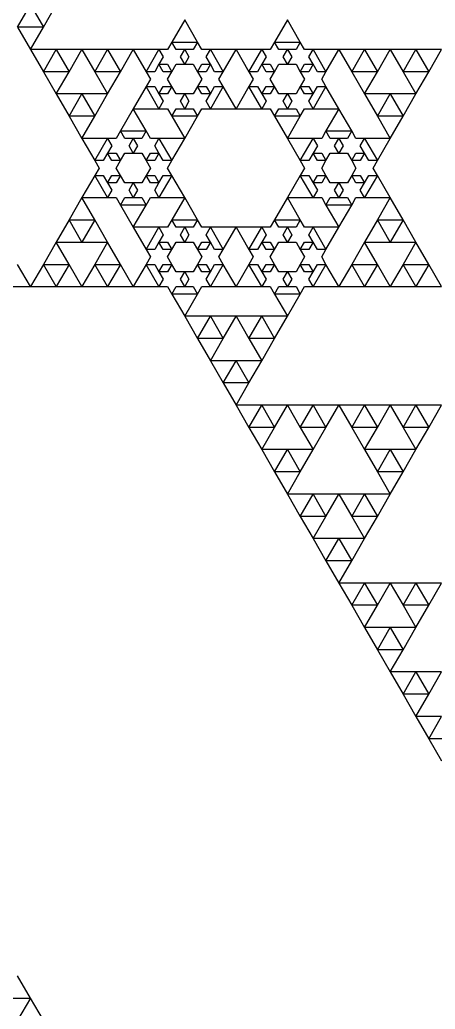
# Model space of a CAD drawing. Header units: metres. Extents: x -50 to 50, y -58 to 58.
# Drawn here: x -31.41 to -25.1, y -18.21 to -3.16 of the extents above; entities that cross this region are included whole.
import ezdxf

# ---------------------------------------------------------------- set-up
doc = ezdxf.new("R2010")
doc.units = ezdxf.units.M

msp = doc.modelspace()

# ---------------------------------------------------------------- linework, layer by layer
for p, q in [((-31.4453, -3.27013), (-31.25, -2.93184)), ((-31.25, -2.93184), (-31.0547, -3.27013)), ((-31.0547, -3.27013), (-30.8594, -2.93184)), ((-28.9062, -3.15739), (-29.1016, -3.49568)), ((-28.7109, -3.49568), (-28.9062, -3.15739)), ((-27.3438, -3.15739), (-27.5391, -3.49568)), ((-27.1484, -3.49568), (-27.3438, -3.15739)), ((-31.0547, -3.27013), (-31.4453, -3.27013)), ((-31.4453, -3.27013), (-31.25, -3.60841)), ((-31.25, -3.60841), (-31.0547, -3.27013)), ((-30.8594, -3.60843), (-31.25, -3.60843)), ((-31.25, -3.60843), (-31.0547, -3.94672)), ((-31.0547, -3.94672), (-30.8594, -3.60843)), ((-30.4688, -3.60843), (-30.8594, -3.60843)), ((-30.8594, -3.60843), (-30.6641, -3.94672)), ((-30.6641, -3.94672), (-30.4688, -3.60843)), ((-30.0781, -3.60843), (-30.4688, -3.60843)), ((-30.4688, -3.60843), (-30.2734, -3.94672)), ((-30.2734, -3.94672), (-30.0781, -3.60843)), ((-29.6875, -3.60843), (-30.0781, -3.60843)), ((-30.0781, -3.60843), (-29.8828, -3.94672)), ((-29.8828, -3.94672), (-29.6875, -3.60843)), ((-29.2969, -3.60843), (-29.6875, -3.60843)), ((-29.6875, -3.60843), (-29.4922, -3.94672)), ((-29.4922, -3.94672), (-29.2969, -3.60843)), ((-29.1667, -3.60843), (-29.2969, -3.60843)), ((-29.2969, -3.60843), (-29.2318, -3.72119)), ((-29.1016, -3.49568), (-29.1667, -3.60843)), ((-29.1016, -3.49568), (-28.7109, -3.49568)), ((-29.0365, -3.60843), (-29.1016, -3.49568)), ((-28.9062, -3.60843), (-29.0365, -3.60843)), ((-28.9714, -3.72119), (-28.9062, -3.60843)), ((-28.776, -3.60843), (-28.9062, -3.60843)), ((-28.9062, -3.60843), (-28.8411, -3.72119)), ((-28.7109, -3.49568), (-28.776, -3.60843)), ((-28.6458, -3.60843), (-28.7109, -3.49568)), ((-28.5156, -3.60843), (-28.6458, -3.60843)), ((-28.5807, -3.72119), (-28.5156, -3.60843)), ((-28.125, -3.60843), (-28.5156, -3.60843)), ((-28.5156, -3.60843), (-28.3203, -3.94672)), ((-28.3203, -3.94672), (-28.125, -3.60843)), ((-27.7344, -3.60843), (-28.125, -3.60843)), ((-28.125, -3.60843), (-27.9297, -3.94672)), ((-27.9297, -3.94672), (-27.7344, -3.60843)), ((-27.6042, -3.60843), (-27.7344, -3.60843)), ((-27.7344, -3.60843), (-27.6693, -3.72119)), ((-27.5391, -3.49568), (-27.6042, -3.60843)), ((-27.5391, -3.49568), (-27.1484, -3.49568)), ((-27.474, -3.60843), (-27.5391, -3.49568)), ((-27.3438, -3.60843), (-27.474, -3.60843)), ((-27.4089, -3.72119), (-27.3438, -3.60843)), ((-27.2135, -3.60843), (-27.3438, -3.60843)), ((-27.3438, -3.60843), (-27.2786, -3.72119)), ((-27.1484, -3.49568), (-27.2135, -3.60843)), ((-27.0833, -3.60843), (-27.1484, -3.49568)), ((-26.9531, -3.60843), (-27.0833, -3.60843)), ((-27.0182, -3.72119), (-26.9531, -3.60843)), ((-26.5625, -3.60843), (-26.9531, -3.60843)), ((-26.9531, -3.60843), (-26.7578, -3.94672)), ((-26.7578, -3.94672), (-26.5625, -3.60843)), ((-26.1719, -3.60843), (-26.5625, -3.60843)), ((-26.5625, -3.60843), (-26.3672, -3.94672)), ((-26.3672, -3.94672), (-26.1719, -3.60843)), ((-25.7812, -3.60843), (-26.1719, -3.60843)), ((-26.1719, -3.60843), (-25.9766, -3.94672)), ((-25.9766, -3.94672), (-25.7812, -3.60843)), ((-25.3906, -3.60843), (-25.7812, -3.60843)), ((-25.7812, -3.60843), (-25.5859, -3.94672)), ((-25.5859, -3.94672), (-25.3906, -3.60843)), ((-25, -3.60843), (-25.3906, -3.60843)), ((-25.3906, -3.60843), (-25.1953, -3.94672)), ((-25.1953, -3.94672), (-25, -3.60843)), ((-29.2318, -3.72119), (-29.2969, -3.83397)), ((-28.9062, -3.83397), (-28.9714, -3.72119)), ((-28.8411, -3.72119), (-28.9062, -3.83397)), ((-28.5156, -3.83397), (-28.5807, -3.72119)), ((-27.6693, -3.72119), (-27.7344, -3.83397)), ((-27.3438, -3.83397), (-27.4089, -3.72119)), ((-27.2786, -3.72119), (-27.3438, -3.83397)), ((-26.9531, -3.83397), (-27.0182, -3.72119)), ((-29.2969, -3.83397), (-29.362, -3.94672)), ((-29.2969, -3.83397), (-29.1667, -3.83397)), ((-29.2318, -3.94672), (-29.2969, -3.83397)), ((-29.1667, -3.83397), (-29.1016, -3.94672)), ((-29.1016, -3.94672), (-29.0365, -3.83397)), ((-29.0365, -3.83397), (-28.9062, -3.83397)), ((-28.9062, -3.83397), (-28.776, -3.83397)), ((-28.776, -3.83397), (-28.7109, -3.94672)), ((-28.7109, -3.94672), (-28.6458, -3.83397)), ((-28.6458, -3.83397), (-28.5156, -3.83397)), ((-28.5156, -3.83397), (-28.5807, -3.94672)), ((-28.4505, -3.94672), (-28.5156, -3.83397)), ((-27.7344, -3.83397), (-27.7995, -3.94672)), ((-27.7344, -3.83397), (-27.6042, -3.83397)), ((-27.6693, -3.94672), (-27.7344, -3.83397)), ((-27.6042, -3.83397), (-27.5391, -3.94672)), ((-27.5391, -3.94672), (-27.474, -3.83397)), ((-27.474, -3.83397), (-27.3438, -3.83397)), ((-27.3438, -3.83397), (-27.2135, -3.83397)), ((-27.2135, -3.83397), (-27.1484, -3.94672)), ((-27.1484, -3.94672), (-27.0833, -3.83397)), ((-27.0833, -3.83397), (-26.9531, -3.83397)), ((-26.9531, -3.83397), (-27.0182, -3.94672)), ((-26.888, -3.94672), (-26.9531, -3.83397)), ((-30.6641, -3.94672), (-31.0547, -3.94672)), ((-31.0547, -3.94672), (-30.8594, -4.285)), ((-30.8594, -4.285), (-30.6641, -3.94672)), ((-29.8828, -3.94672), (-30.2734, -3.94672)), ((-30.2734, -3.94672), (-30.0781, -4.285)), ((-30.0781, -4.285), (-29.8828, -3.94672)), ((-29.362, -3.94672), (-29.4922, -3.94672)), ((-29.4922, -3.94672), (-29.4271, -4.05948)), ((-29.4271, -4.05948), (-29.4922, -4.17226)), ((-29.1016, -3.94672), (-29.2318, -3.94672)), ((-29.1667, -4.05948), (-29.1016, -3.94672)), ((-29.1016, -4.17226), (-29.1667, -4.05948)), ((-28.5807, -3.94672), (-28.7109, -3.94672)), ((-28.7109, -3.94672), (-28.6458, -4.05948)), ((-28.6458, -4.05948), (-28.7109, -4.17226)), ((-28.3203, -3.94672), (-28.4505, -3.94672)), ((-28.3854, -4.05948), (-28.3203, -3.94672)), ((-28.3203, -4.17226), (-28.3854, -4.05948)), ((-27.7995, -3.94672), (-27.9297, -3.94672)), ((-27.9297, -3.94672), (-27.8646, -4.05948)), ((-27.8646, -4.05948), (-27.9297, -4.17226)), ((-27.5391, -3.94672), (-27.6693, -3.94672)), ((-27.6042, -4.05948), (-27.5391, -3.94672)), ((-27.5391, -4.17226), (-27.6042, -4.05948)), ((-27.0182, -3.94672), (-27.1484, -3.94672)), ((-27.1484, -3.94672), (-27.0833, -4.05948)), ((-27.0833, -4.05948), (-27.1484, -4.17226)), ((-26.7578, -3.94672), (-26.888, -3.94672)), ((-26.8229, -4.05948), (-26.7578, -3.94672)), ((-26.7578, -4.17226), (-26.8229, -4.05948)), ((-25.9766, -3.94672), (-26.3672, -3.94672)), ((-26.3672, -3.94672), (-26.1719, -4.285)), ((-26.1719, -4.285), (-25.9766, -3.94672)), ((-25.1953, -3.94672), (-25.5859, -3.94672)), ((-25.5859, -3.94672), (-25.3906, -4.285)), ((-25.3906, -4.285), (-25.1953, -3.94672)), ((-29.4922, -4.17226), (-29.6875, -4.51054)), ((-29.4922, -4.17226), (-29.362, -4.17226)), ((-29.2969, -4.51054), (-29.4922, -4.17226)), ((-29.362, -4.17226), (-29.2969, -4.285)), ((-29.2969, -4.285), (-29.2318, -4.17226)), ((-29.2318, -4.17226), (-29.1016, -4.17226)), ((-29.1016, -4.17226), (-29.1667, -4.285)), ((-29.0365, -4.285), (-29.1016, -4.17226)), ((-28.7109, -4.17226), (-28.776, -4.285)), ((-28.7109, -4.17226), (-28.5807, -4.17226)), ((-28.6458, -4.285), (-28.7109, -4.17226)), ((-28.5807, -4.17226), (-28.5156, -4.285)), ((-28.5156, -4.285), (-28.4505, -4.17226)), ((-28.3203, -4.17226), (-28.5156, -4.51054)), ((-28.4505, -4.17226), (-28.3203, -4.17226)), ((-28.125, -4.51054), (-28.3203, -4.17226)), ((-27.9297, -4.17226), (-28.125, -4.51054)), ((-27.9297, -4.17226), (-27.7995, -4.17226)), ((-27.7344, -4.51054), (-27.9297, -4.17226)), ((-27.7995, -4.17226), (-27.7344, -4.285)), ((-27.7344, -4.285), (-27.6693, -4.17226)), ((-27.6693, -4.17226), (-27.5391, -4.17226)), ((-27.5391, -4.17226), (-27.6042, -4.285)), ((-27.474, -4.285), (-27.5391, -4.17226)), ((-27.1484, -4.17226), (-27.2135, -4.285)), ((-27.1484, -4.17226), (-27.0182, -4.17226)), ((-27.0833, -4.285), (-27.1484, -4.17226)), ((-27.0182, -4.17226), (-26.9531, -4.285)), ((-26.9531, -4.285), (-26.888, -4.17226)), ((-26.7578, -4.17226), (-26.9531, -4.51054)), ((-26.888, -4.17226), (-26.7578, -4.17226)), ((-26.5625, -4.51054), (-26.7578, -4.17226)), ((-30.4688, -4.285), (-30.8594, -4.285)), ((-30.8594, -4.285), (-30.6641, -4.62329)), ((-30.6641, -4.62329), (-30.4688, -4.285)), ((-30.0781, -4.285), (-30.4688, -4.285)), ((-30.4688, -4.285), (-30.2734, -4.62329)), ((-30.2734, -4.62329), (-30.0781, -4.285)), ((-29.1667, -4.285), (-29.2969, -4.285)), ((-29.2969, -4.285), (-29.2318, -4.39777)), ((-28.9062, -4.285), (-29.0365, -4.285)), ((-28.9714, -4.39777), (-28.9062, -4.285)), ((-28.776, -4.285), (-28.9062, -4.285)), ((-28.9062, -4.285), (-28.8411, -4.39777)), ((-28.5156, -4.285), (-28.6458, -4.285)), ((-28.5807, -4.39777), (-28.5156, -4.285)), ((-27.6042, -4.285), (-27.7344, -4.285)), ((-27.7344, -4.285), (-27.6693, -4.39777)), ((-27.3438, -4.285), (-27.474, -4.285)), ((-27.4089, -4.39777), (-27.3438, -4.285)), ((-27.2135, -4.285), (-27.3438, -4.285)), ((-27.3438, -4.285), (-27.2786, -4.39777)), ((-26.9531, -4.285), (-27.0833, -4.285)), ((-27.0182, -4.39777), (-26.9531, -4.285)), ((-25.7812, -4.285), (-26.1719, -4.285)), ((-26.1719, -4.285), (-25.9766, -4.62329)), ((-25.9766, -4.62329), (-25.7812, -4.285)), ((-25.3906, -4.285), (-25.7812, -4.285)), ((-25.7812, -4.285), (-25.5859, -4.62329)), ((-25.5859, -4.62329), (-25.3906, -4.285)), ((-29.6875, -4.51056), (-29.8828, -4.84885)), ((-29.6875, -4.51054), (-29.2969, -4.51054)), ((-29.4922, -4.84885), (-29.6875, -4.51056)), ((-29.2318, -4.39777), (-29.2969, -4.51054)), ((-29.2969, -4.51054), (-29.1667, -4.51054)), ((-29.1667, -4.51054), (-29.1016, -4.62329)), ((-29.1016, -4.62329), (-29.0365, -4.51054)), ((-29.0365, -4.51054), (-28.9062, -4.51054)), ((-28.9062, -4.51054), (-28.9714, -4.39777)), ((-28.8411, -4.39777), (-28.9062, -4.51054)), ((-28.9062, -4.51054), (-28.776, -4.51054)), ((-28.776, -4.51054), (-28.7109, -4.62329)), ((-28.7109, -4.62329), (-28.6458, -4.51054)), ((-28.6458, -4.51054), (-28.5156, -4.51054)), ((-28.5156, -4.51054), (-28.5807, -4.39777)), ((-28.5156, -4.51054), (-28.125, -4.51054)), ((-28.125, -4.51054), (-27.7344, -4.51054)), ((-27.6693, -4.39777), (-27.7344, -4.51054)), ((-27.7344, -4.51054), (-27.6042, -4.51054)), ((-27.6042, -4.51054), (-27.5391, -4.62329)), ((-27.5391, -4.62329), (-27.474, -4.51054)), ((-27.474, -4.51054), (-27.3438, -4.51054)), ((-27.3438, -4.51054), (-27.4089, -4.39777)), ((-27.2786, -4.39777), (-27.3438, -4.51054)), ((-27.3438, -4.51054), (-27.2135, -4.51054)), ((-27.2135, -4.51054), (-27.1484, -4.62329)), ((-27.1484, -4.62329), (-27.0833, -4.51054)), ((-27.0833, -4.51054), (-26.9531, -4.51054)), ((-26.9531, -4.51054), (-27.0182, -4.39777)), ((-26.9531, -4.51054), (-26.5625, -4.51054)), ((-26.5625, -4.51056), (-26.7578, -4.84885)), ((-26.3672, -4.84885), (-26.5625, -4.51056)), ((-30.2734, -4.62329), (-30.6641, -4.62329)), ((-30.6641, -4.62329), (-30.4688, -4.96158)), ((-30.4688, -4.96158), (-30.2734, -4.62329)), ((-28.7109, -4.62329), (-29.1016, -4.62329)), ((-29.1016, -4.62329), (-28.9062, -4.96158)), ((-28.9062, -4.96158), (-28.7109, -4.62329)), ((-27.1484, -4.62329), (-27.5391, -4.62329)), ((-27.5391, -4.62329), (-27.3438, -4.96158)), ((-27.3438, -4.96158), (-27.1484, -4.62329)), ((-25.5859, -4.62329), (-25.9766, -4.62329)), ((-25.9766, -4.62329), (-25.7812, -4.96158)), ((-25.7812, -4.96158), (-25.5859, -4.62329)), ((-30.0781, -4.96159), (-30.4688, -4.96159)), ((-30.4688, -4.96159), (-30.2734, -5.29988)), ((-30.2734, -5.29988), (-30.0781, -4.96159)), ((-29.9479, -4.96159), (-30.0781, -4.96159)), ((-30.0781, -4.96159), (-30.013, -5.07436)), ((-29.8828, -4.84885), (-29.9479, -4.96159)), ((-29.8828, -4.84885), (-29.4922, -4.84885)), ((-29.8177, -4.96159), (-29.8828, -4.84885)), ((-29.6875, -4.96159), (-29.8177, -4.96159)), ((-29.7526, -5.07436), (-29.6875, -4.96159)), ((-29.5573, -4.96159), (-29.6875, -4.96159)), ((-29.6875, -4.96159), (-29.6224, -5.07436)), ((-29.4922, -4.84885), (-29.5573, -4.96159)), ((-29.4271, -4.96159), (-29.4922, -4.84885)), ((-29.2969, -4.96159), (-29.4271, -4.96159)), ((-29.362, -5.07436), (-29.2969, -4.96159)), ((-28.9062, -4.96159), (-29.2969, -4.96159)), ((-29.2969, -4.96159), (-29.1016, -5.29988)), ((-29.1016, -5.29988), (-28.9062, -4.96159)), ((-26.9531, -4.96159), (-27.3438, -4.96159)), ((-27.3438, -4.96159), (-27.1484, -5.29988)), ((-27.1484, -5.29988), (-26.9531, -4.96159)), ((-26.8229, -4.96159), (-26.9531, -4.96159)), ((-26.9531, -4.96159), (-26.888, -5.07437)), ((-26.7578, -4.84885), (-26.8229, -4.96159)), ((-26.7578, -4.84885), (-26.3672, -4.84885)), ((-26.6927, -4.96159), (-26.7578, -4.84885)), ((-26.5625, -4.96159), (-26.6927, -4.96159)), ((-26.6276, -5.07437), (-26.5625, -4.96159)), ((-26.4323, -4.96159), (-26.5625, -4.96159)), ((-26.5625, -4.96159), (-26.4974, -5.07437)), ((-26.3672, -4.84885), (-26.4323, -4.96159)), ((-26.3021, -4.96159), (-26.3672, -4.84885)), ((-26.1719, -4.96159), (-26.3021, -4.96159)), ((-26.237, -5.07437), (-26.1719, -4.96159)), ((-25.7812, -4.96159), (-26.1719, -4.96159)), ((-26.1719, -4.96159), (-25.9766, -5.29988)), ((-25.9766, -5.29988), (-25.7812, -4.96159)), ((-30.013, -5.07436), (-30.0781, -5.18713)), ((-29.6875, -5.18713), (-29.7526, -5.07436)), ((-29.6224, -5.07436), (-29.6875, -5.18713)), ((-29.2969, -5.18713), (-29.362, -5.07436)), ((-26.888, -5.07437), (-26.9531, -5.18713)), ((-26.5625, -5.18713), (-26.6276, -5.07437)), ((-26.4974, -5.07437), (-26.5625, -5.18713)), ((-26.1719, -5.18713), (-26.237, -5.07437)), ((-30.0781, -5.18713), (-30.1432, -5.29988)), ((-30.0781, -5.18713), (-29.9479, -5.18713)), ((-30.013, -5.29988), (-30.0781, -5.18713)), ((-29.9479, -5.18713), (-29.8828, -5.29988)), ((-29.8828, -5.29988), (-29.8177, -5.18713)), ((-29.8177, -5.18713), (-29.6875, -5.18713)), ((-29.6875, -5.18713), (-29.5573, -5.18713)), ((-29.5573, -5.18713), (-29.4922, -5.29988)), ((-29.4922, -5.29988), (-29.4271, -5.18713)), ((-29.4271, -5.18713), (-29.2969, -5.18713)), ((-29.2969, -5.18713), (-29.362, -5.29988)), ((-29.2318, -5.29988), (-29.2969, -5.18713)), ((-26.9531, -5.18713), (-27.0182, -5.29988)), ((-26.9531, -5.18713), (-26.8229, -5.18713)), ((-26.888, -5.29988), (-26.9531, -5.18713)), ((-26.8229, -5.18713), (-26.7578, -5.29988)), ((-26.7578, -5.29988), (-26.6927, -5.18713)), ((-26.6927, -5.18713), (-26.5625, -5.18713)), ((-26.5625, -5.18713), (-26.4323, -5.18713)), ((-26.4323, -5.18713), (-26.3672, -5.29988)), ((-26.3672, -5.29988), (-26.3021, -5.18713)), ((-26.3021, -5.18713), (-26.1719, -5.18713)), ((-26.1719, -5.18713), (-26.237, -5.29988)), ((-26.1068, -5.29988), (-26.1719, -5.18713)), ((-30.1432, -5.29988), (-30.2734, -5.29988)), ((-30.2734, -5.29988), (-30.2083, -5.41264)), ((-30.2083, -5.41264), (-30.2734, -5.52542)), ((-29.8828, -5.29988), (-30.013, -5.29988)), ((-29.9479, -5.41264), (-29.8828, -5.29988)), ((-29.8828, -5.52542), (-29.9479, -5.41264)), ((-29.362, -5.29988), (-29.4922, -5.29988)), ((-29.4922, -5.29988), (-29.4271, -5.41264)), ((-29.4271, -5.41264), (-29.4922, -5.52542)), ((-29.1016, -5.29988), (-29.2318, -5.29988)), ((-29.1667, -5.41264), (-29.1016, -5.29988)), ((-29.1016, -5.52542), (-29.1667, -5.41264)), ((-27.0182, -5.29988), (-27.1484, -5.29988)), ((-27.1484, -5.29988), (-27.0833, -5.41266)), ((-27.0833, -5.41266), (-27.1484, -5.52542)), ((-26.7578, -5.29988), (-26.888, -5.29988)), ((-26.8229, -5.41266), (-26.7578, -5.29988)), ((-26.7578, -5.52542), (-26.8229, -5.41266)), ((-26.237, -5.29988), (-26.3672, -5.29988)), ((-26.3672, -5.29988), (-26.3021, -5.41266)), ((-26.3021, -5.41266), (-26.3672, -5.52542)), ((-25.9766, -5.29988), (-26.1068, -5.29988)), ((-26.0417, -5.41266), (-25.9766, -5.29988)), ((-25.9766, -5.52542), (-26.0417, -5.41266)), ((-30.2734, -5.52542), (-30.4688, -5.86371)), ((-30.2734, -5.52542), (-30.1432, -5.52542)), ((-30.0781, -5.86371), (-30.2734, -5.52542)), ((-30.1432, -5.52542), (-30.0781, -5.63817)), ((-30.0781, -5.63817), (-30.013, -5.52542)), ((-30.013, -5.52542), (-29.8828, -5.52542)), ((-29.8828, -5.52542), (-29.9479, -5.63817)), ((-29.8177, -5.63817), (-29.8828, -5.52542)), ((-29.4922, -5.52542), (-29.5573, -5.63817)), ((-29.4922, -5.52542), (-29.362, -5.52542)), ((-29.4271, -5.63817), (-29.4922, -5.52542)), ((-29.362, -5.52542), (-29.2969, -5.63817)), ((-29.2969, -5.63817), (-29.2318, -5.52542)), ((-29.1016, -5.52542), (-29.2969, -5.86371)), ((-29.2318, -5.52542), (-29.1016, -5.52542)), ((-28.9062, -5.86371), (-29.1016, -5.52542)), ((-27.1484, -5.52542), (-27.3438, -5.86371)), ((-27.1484, -5.52542), (-27.0182, -5.52542)), ((-26.9531, -5.86371), (-27.1484, -5.52542)), ((-27.0182, -5.52542), (-26.9531, -5.63817)), ((-26.9531, -5.63817), (-26.888, -5.52542)), ((-26.888, -5.52542), (-26.7578, -5.52542)), ((-26.7578, -5.52542), (-26.8229, -5.63817)), ((-26.6927, -5.63817), (-26.7578, -5.52542)), ((-26.3672, -5.52542), (-26.4323, -5.63817)), ((-26.3672, -5.52542), (-26.237, -5.52542)), ((-26.3021, -5.63817), (-26.3672, -5.52542)), ((-26.237, -5.52542), (-26.1719, -5.63817)), ((-26.1719, -5.63817), (-26.1068, -5.52542)), ((-25.9766, -5.52542), (-26.1719, -5.86371)), ((-26.1068, -5.52542), (-25.9766, -5.52542)), ((-25.7812, -5.86371), (-25.9766, -5.52542)), ((-29.9479, -5.63817), (-30.0781, -5.63817)), ((-30.0781, -5.63817), (-30.013, -5.75093)), ((-29.6875, -5.63817), (-29.8177, -5.63817)), ((-29.7526, -5.75093), (-29.6875, -5.63817)), ((-29.5573, -5.63817), (-29.6875, -5.63817)), ((-29.6875, -5.63817), (-29.6224, -5.75093)), ((-29.2969, -5.63817), (-29.4271, -5.63817)), ((-29.362, -5.75093), (-29.2969, -5.63817)), ((-26.8229, -5.63817), (-26.9531, -5.63817)), ((-26.9531, -5.63817), (-26.888, -5.75095)), ((-26.5625, -5.63817), (-26.6927, -5.63817)), ((-26.6276, -5.75095), (-26.5625, -5.63817)), ((-26.4323, -5.63817), (-26.5625, -5.63817)), ((-26.5625, -5.63817), (-26.4974, -5.75095)), ((-26.1719, -5.63817), (-26.3021, -5.63817)), ((-26.237, -5.75095), (-26.1719, -5.63817)), ((-30.4688, -5.86372), (-30.6641, -6.20201)), ((-30.4688, -5.86371), (-30.0781, -5.86371)), ((-30.2734, -6.20201), (-30.4688, -5.86372)), ((-30.013, -5.75093), (-30.0781, -5.86371)), ((-30.0781, -5.86371), (-29.9479, -5.86371)), ((-29.9479, -5.86371), (-29.8828, -5.97646)), ((-29.8828, -5.97646), (-29.8177, -5.86371)), ((-29.8177, -5.86371), (-29.6875, -5.86371)), ((-29.6875, -5.86371), (-29.7526, -5.75093)), ((-29.6224, -5.75093), (-29.6875, -5.86371)), ((-29.6875, -5.86371), (-29.5573, -5.86371)), ((-29.5573, -5.86371), (-29.4922, -5.97646)), ((-29.4922, -5.97646), (-29.4271, -5.86371)), ((-29.4271, -5.86371), (-29.2969, -5.86371)), ((-29.2969, -5.86371), (-29.362, -5.75093)), ((-29.2969, -5.86371), (-28.9062, -5.86371)), ((-28.9062, -5.86372), (-29.1016, -6.20201)), ((-28.7109, -6.20201), (-28.9062, -5.86372)), ((-27.3438, -5.86372), (-27.5391, -6.20201)), ((-27.3438, -5.86371), (-26.9531, -5.86371)), ((-27.1484, -6.20201), (-27.3438, -5.86372)), ((-26.888, -5.75095), (-26.9531, -5.86371)), ((-26.9531, -5.86371), (-26.8229, -5.86371)), ((-26.8229, -5.86371), (-26.7578, -5.97646)), ((-26.7578, -5.97646), (-26.6927, -5.86371)), ((-26.6927, -5.86371), (-26.5625, -5.86371)), ((-26.5625, -5.86371), (-26.6276, -5.75095)), ((-26.4974, -5.75095), (-26.5625, -5.86371)), ((-26.5625, -5.86371), (-26.4323, -5.86371)), ((-26.4323, -5.86371), (-26.3672, -5.97646)), ((-26.3672, -5.97646), (-26.3021, -5.86371)), ((-26.3021, -5.86371), (-26.1719, -5.86371)), ((-26.1719, -5.86371), (-26.237, -5.75095)), ((-26.1719, -5.86371), (-25.7812, -5.86371)), ((-25.7812, -5.86372), (-25.9766, -6.20201)), ((-25.5859, -6.20201), (-25.7812, -5.86372)), ((-29.4922, -5.97646), (-29.8828, -5.97646)), ((-29.8828, -5.97646), (-29.6875, -6.31474)), ((-29.6875, -6.31474), (-29.4922, -5.97646)), ((-26.3672, -5.97646), (-26.7578, -5.97646)), ((-26.7578, -5.97646), (-26.5625, -6.31474)), ((-26.5625, -6.31474), (-26.3672, -5.97646)), ((-30.6641, -6.20201), (-30.8594, -6.5403)), ((-30.6641, -6.20201), (-30.2734, -6.20201)), ((-30.4688, -6.5403), (-30.6641, -6.20201)), ((-30.2734, -6.20201), (-30.4688, -6.5403)), ((-30.0781, -6.5403), (-30.2734, -6.20201)), ((-29.2969, -6.31476), (-29.6875, -6.31476)), ((-29.6875, -6.31476), (-29.4922, -6.65305)), ((-29.4922, -6.65305), (-29.2969, -6.31476)), ((-29.1667, -6.31476), (-29.2969, -6.31476)), ((-29.2969, -6.31476), (-29.2318, -6.42754)), ((-29.1016, -6.20201), (-29.1667, -6.31476)), ((-29.1016, -6.20201), (-28.7109, -6.20201)), ((-29.0365, -6.31476), (-29.1016, -6.20201)), ((-28.9062, -6.31476), (-29.0365, -6.31476)), ((-28.9714, -6.42754), (-28.9062, -6.31476)), ((-28.776, -6.31476), (-28.9062, -6.31476)), ((-28.9062, -6.31476), (-28.8411, -6.42754)), ((-28.7109, -6.20201), (-28.776, -6.31476)), ((-28.6458, -6.31476), (-28.7109, -6.20201)), ((-28.5156, -6.31476), (-28.6458, -6.31476)), ((-28.5807, -6.42754), (-28.5156, -6.31476)), ((-28.125, -6.31476), (-28.5156, -6.31476)), ((-28.5156, -6.31476), (-28.3203, -6.65305)), ((-28.3203, -6.65305), (-28.125, -6.31476)), ((-27.7344, -6.31476), (-28.125, -6.31476)), ((-28.125, -6.31476), (-27.9297, -6.65305)), ((-27.9297, -6.65305), (-27.7344, -6.31476)), ((-27.6042, -6.31476), (-27.7344, -6.31476)), ((-27.7344, -6.31476), (-27.6693, -6.42752)), ((-27.5391, -6.20201), (-27.6042, -6.31476)), ((-27.5391, -6.20201), (-27.1484, -6.20201)), ((-27.474, -6.31476), (-27.5391, -6.20201)), ((-27.3438, -6.31476), (-27.474, -6.31476)), ((-27.4089, -6.42752), (-27.3438, -6.31476)), ((-27.2135, -6.31476), (-27.3438, -6.31476)), ((-27.3438, -6.31476), (-27.2786, -6.42752)), ((-27.1484, -6.20201), (-27.2135, -6.31476)), ((-27.0833, -6.31476), (-27.1484, -6.20201)), ((-26.9531, -6.31476), (-27.0833, -6.31476)), ((-27.0182, -6.42752), (-26.9531, -6.31476)), ((-26.5625, -6.31476), (-26.9531, -6.31476)), ((-26.9531, -6.31476), (-26.7578, -6.65305)), ((-26.7578, -6.65305), (-26.5625, -6.31476)), ((-25.9766, -6.20201), (-26.1719, -6.5403)), ((-25.9766, -6.20201), (-25.5859, -6.20201)), ((-25.7812, -6.5403), (-25.9766, -6.20201)), ((-25.5859, -6.20201), (-25.7812, -6.5403)), ((-25.3906, -6.5403), (-25.5859, -6.20201)), ((-29.2318, -6.42754), (-29.2969, -6.5403)), ((-28.9062, -6.5403), (-28.9714, -6.42754)), ((-28.8411, -6.42754), (-28.9062, -6.5403)), ((-28.5156, -6.5403), (-28.5807, -6.42754)), ((-27.6693, -6.42752), (-27.7344, -6.5403)), ((-27.3438, -6.5403), (-27.4089, -6.42752)), ((-27.2786, -6.42752), (-27.3438, -6.5403)), ((-26.9531, -6.5403), (-27.0182, -6.42752)), ((-30.8594, -6.5403), (-31.0547, -6.87859)), ((-30.8594, -6.5403), (-30.4688, -6.5403)), ((-30.6641, -6.87859), (-30.8594, -6.5403)), ((-30.4688, -6.5403), (-30.0781, -6.5403)), ((-30.0781, -6.5403), (-30.2734, -6.87859)), ((-29.8828, -6.87859), (-30.0781, -6.5403)), ((-29.2969, -6.5403), (-29.362, -6.65305)), ((-29.2969, -6.5403), (-29.1667, -6.5403)), ((-29.2318, -6.65305), (-29.2969, -6.5403)), ((-29.1667, -6.5403), (-29.1016, -6.65305)), ((-29.1016, -6.65305), (-29.0365, -6.5403)), ((-29.0365, -6.5403), (-28.9062, -6.5403)), ((-28.9062, -6.5403), (-28.776, -6.5403)), ((-28.776, -6.5403), (-28.7109, -6.65305)), ((-28.7109, -6.65305), (-28.6458, -6.5403)), ((-28.6458, -6.5403), (-28.5156, -6.5403)), ((-28.5156, -6.5403), (-28.5807, -6.65305)), ((-28.4505, -6.65305), (-28.5156, -6.5403)), ((-27.7344, -6.5403), (-27.7995, -6.65305)), ((-27.7344, -6.5403), (-27.6042, -6.5403)), ((-27.6693, -6.65305), (-27.7344, -6.5403)), ((-27.6042, -6.5403), (-27.5391, -6.65305)), ((-27.5391, -6.65305), (-27.474, -6.5403)), ((-27.474, -6.5403), (-27.3438, -6.5403)), ((-27.3438, -6.5403), (-27.2135, -6.5403)), ((-27.2135, -6.5403), (-27.1484, -6.65305)), ((-27.1484, -6.65305), (-27.0833, -6.5403)), ((-27.0833, -6.5403), (-26.9531, -6.5403)), ((-26.9531, -6.5403), (-27.0182, -6.65305)), ((-26.888, -6.65305), (-26.9531, -6.5403)), ((-26.1719, -6.5403), (-26.3672, -6.87859)), ((-26.1719, -6.5403), (-25.7812, -6.5403)), ((-25.9766, -6.87859), (-26.1719, -6.5403)), ((-25.7812, -6.5403), (-25.3906, -6.5403)), ((-25.3906, -6.5403), (-25.5859, -6.87859)), ((-25.1953, -6.87859), (-25.3906, -6.5403)), ((-29.362, -6.65305), (-29.4922, -6.65305)), ((-29.4922, -6.65305), (-29.4271, -6.76582)), ((-29.4271, -6.76582), (-29.4922, -6.87859)), ((-29.1016, -6.65305), (-29.2318, -6.65305)), ((-29.1667, -6.76582), (-29.1016, -6.65305)), ((-29.1016, -6.87859), (-29.1667, -6.76582)), ((-28.5807, -6.65305), (-28.7109, -6.65305)), ((-28.7109, -6.65305), (-28.6458, -6.76582)), ((-28.6458, -6.76582), (-28.7109, -6.87859)), ((-28.3203, -6.65305), (-28.4505, -6.65305)), ((-28.3854, -6.76582), (-28.3203, -6.65305)), ((-28.3203, -6.87859), (-28.3854, -6.76582)), ((-27.7995, -6.65305), (-27.9297, -6.65305)), ((-27.9297, -6.65305), (-27.8646, -6.76581)), ((-27.8646, -6.76581), (-27.9297, -6.87859)), ((-27.5391, -6.65305), (-27.6693, -6.65305)), ((-27.6042, -6.76581), (-27.5391, -6.65305)), ((-27.5391, -6.87859), (-27.6042, -6.76581)), ((-27.0182, -6.65305), (-27.1484, -6.65305)), ((-27.1484, -6.65305), (-27.0833, -6.76581)), ((-27.0833, -6.76581), (-27.1484, -6.87859)), ((-26.7578, -6.65305), (-26.888, -6.65305)), ((-26.8229, -6.76581), (-26.7578, -6.65305)), ((-26.7578, -6.87859), (-26.8229, -6.76581)), ((-31.25, -7.21687), (-31.4453, -6.87859)), ((-31.0547, -6.87859), (-31.25, -7.21687)), ((-31.0547, -6.87859), (-30.6641, -6.87859)), ((-30.8594, -7.21687), (-31.0547, -6.87859)), ((-30.6641, -6.87859), (-30.8594, -7.21687)), ((-30.4688, -7.21687), (-30.6641, -6.87859)), ((-30.2734, -6.87859), (-30.4688, -7.21687)), ((-30.2734, -6.87859), (-29.8828, -6.87859)), ((-30.0781, -7.21687), (-30.2734, -6.87859)), ((-29.8828, -6.87859), (-30.0781, -7.21687)), ((-29.6875, -7.21687), (-29.8828, -6.87859)), ((-29.4922, -6.87859), (-29.6875, -7.21687)), ((-29.4922, -6.87859), (-29.362, -6.87859)), ((-29.2969, -7.21687), (-29.4922, -6.87859)), ((-29.362, -6.87859), (-29.2969, -6.99133)), ((-29.2969, -6.99133), (-29.2318, -6.87859)), ((-29.2318, -6.87859), (-29.1016, -6.87859)), ((-29.1016, -6.87859), (-29.1667, -6.99133)), ((-29.0365, -6.99133), (-29.1016, -6.87859)), ((-28.7109, -6.87859), (-28.776, -6.99133)), ((-28.7109, -6.87859), (-28.5807, -6.87859)), ((-28.6458, -6.99133), (-28.7109, -6.87859)), ((-28.5807, -6.87859), (-28.5156, -6.99133)), ((-28.5156, -6.99133), (-28.4505, -6.87859)), ((-28.3203, -6.87859), (-28.5156, -7.21687)), ((-28.4505, -6.87859), (-28.3203, -6.87859)), ((-28.125, -7.21687), (-28.3203, -6.87859)), ((-27.9297, -6.87859), (-28.125, -7.21687)), ((-27.9297, -6.87859), (-27.7995, -6.87859)), ((-27.7344, -7.21687), (-27.9297, -6.87859)), ((-27.7995, -6.87859), (-27.7344, -6.99133)), ((-27.7344, -6.99133), (-27.6693, -6.87859)), ((-27.6693, -6.87859), (-27.5391, -6.87859)), ((-27.5391, -6.87859), (-27.6042, -6.99133)), ((-27.474, -6.99133), (-27.5391, -6.87859)), ((-27.1484, -6.87859), (-27.2135, -6.99133)), ((-27.1484, -6.87859), (-27.0182, -6.87859)), ((-27.0833, -6.99133), (-27.1484, -6.87859)), ((-27.0182, -6.87859), (-26.9531, -6.99133)), ((-26.9531, -6.99133), (-26.888, -6.87859)), ((-26.7578, -6.87859), (-26.9531, -7.21687)), ((-26.888, -6.87859), (-26.7578, -6.87859)), ((-26.5625, -7.21687), (-26.7578, -6.87859)), ((-26.3672, -6.87859), (-26.5625, -7.21687)), ((-26.3672, -6.87859), (-25.9766, -6.87859)), ((-26.1719, -7.21687), (-26.3672, -6.87859)), ((-25.9766, -6.87859), (-26.1719, -7.21687)), ((-25.7812, -7.21687), (-25.9766, -6.87859)), ((-25.5859, -6.87859), (-25.7812, -7.21687)), ((-25.5859, -6.87859), (-25.1953, -6.87859)), ((-25.3906, -7.21687), (-25.5859, -6.87859)), ((-25.1953, -6.87859), (-25.3906, -7.21687)), ((-25, -7.21687), (-25.1953, -6.87859)), ((-29.1667, -6.99133), (-29.2969, -6.99133)), ((-29.2969, -6.99133), (-29.2318, -7.10411)), ((-28.9062, -6.99133), (-29.0365, -6.99133)), ((-28.9714, -7.10411), (-28.9062, -6.99133)), ((-28.776, -6.99133), (-28.9062, -6.99133)), ((-28.9062, -6.99133), (-28.8411, -7.10411)), ((-28.5156, -6.99133), (-28.6458, -6.99133)), ((-28.5807, -7.10411), (-28.5156, -6.99133)), ((-27.6042, -6.99133), (-27.7344, -6.99133)), ((-27.7344, -6.99133), (-27.6693, -7.10411)), ((-27.3438, -6.99133), (-27.474, -6.99133)), ((-27.4089, -7.10411), (-27.3438, -6.99133)), ((-27.2135, -6.99133), (-27.3438, -6.99133)), ((-27.3438, -6.99133), (-27.2786, -7.10411)), ((-26.9531, -6.99133), (-27.0833, -6.99133)), ((-27.0182, -7.10411), (-26.9531, -6.99133)), ((-31.6406, -7.21687), (-31.25, -7.21687)), ((-31.25, -7.21687), (-30.8594, -7.21687)), ((-30.8594, -7.21687), (-30.4688, -7.21687)), ((-30.4688, -7.21687), (-30.0781, -7.21687)), ((-30.0781, -7.21687), (-29.6875, -7.21687)), ((-29.6875, -7.21687), (-29.2969, -7.21687)), ((-29.2318, -7.10411), (-29.2969, -7.21687)), ((-29.2969, -7.21687), (-29.1667, -7.21687)), ((-29.1667, -7.21687), (-29.1016, -7.32962)), ((-29.1016, -7.32962), (-29.0365, -7.21687)), ((-29.0365, -7.21687), (-28.9062, -7.21687)), ((-28.9062, -7.21687), (-28.9714, -7.10411)), ((-28.8411, -7.10411), (-28.9062, -7.21687)), ((-28.9062, -7.21687), (-28.776, -7.21687)), ((-28.776, -7.21687), (-28.7109, -7.32962)), ((-28.7109, -7.32962), (-28.6458, -7.21687)), ((-28.6458, -7.21687), (-28.5156, -7.21687)), ((-28.5156, -7.21687), (-28.5807, -7.10411)), ((-28.5156, -7.21687), (-28.125, -7.21687)), ((-28.125, -7.21687), (-27.7344, -7.21687)), ((-27.6693, -7.10411), (-27.7344, -7.21687)), ((-27.7344, -7.21687), (-27.6042, -7.21687)), ((-27.6042, -7.21687), (-27.5391, -7.32962)), ((-27.5391, -7.32962), (-27.474, -7.21687)), ((-27.474, -7.21687), (-27.3438, -7.21687)), ((-27.3438, -7.21687), (-27.4089, -7.10411)), ((-27.2786, -7.10411), (-27.3438, -7.21687)), ((-27.3438, -7.21687), (-27.2135, -7.21687)), ((-27.2135, -7.21687), (-27.1484, -7.32962)), ((-27.1484, -7.32962), (-27.0833, -7.21687)), ((-27.0833, -7.21687), (-26.9531, -7.21687)), ((-26.9531, -7.21687), (-27.0182, -7.10411)), ((-26.9531, -7.21687), (-26.5625, -7.21687)), ((-26.5625, -7.21687), (-26.1719, -7.21687)), ((-26.1719, -7.21687), (-25.7812, -7.21687)), ((-25.7812, -7.21687), (-25.3906, -7.21687)), ((-25.3906, -7.21687), (-25, -7.21687)), ((-28.7109, -7.32962), (-29.1016, -7.32962)), ((-29.1016, -7.32962), (-28.9062, -7.66791)), ((-28.9062, -7.66791), (-28.7109, -7.32962)), ((-27.1484, -7.32962), (-27.5391, -7.32962)), ((-27.5391, -7.32962), (-27.3438, -7.66791)), ((-27.3438, -7.66791), (-27.1484, -7.32962)), ((-28.5156, -7.66792), (-28.9062, -7.66792)), ((-28.9062, -7.66792), (-28.7109, -8.00621)), ((-28.7109, -8.00621), (-28.5156, -7.66792)), ((-28.125, -7.66792), (-28.5156, -7.66792)), ((-28.5156, -7.66792), (-28.3203, -8.00621)), ((-28.3203, -8.00621), (-28.125, -7.66792)), ((-27.7344, -7.66792), (-28.125, -7.66792)), ((-28.125, -7.66792), (-27.9297, -8.00621)), ((-27.9297, -8.00621), (-27.7344, -7.66792)), ((-27.3438, -7.66792), (-27.7344, -7.66792)), ((-27.7344, -7.66792), (-27.5391, -8.00621)), ((-27.5391, -8.00621), (-27.3438, -7.66792)), ((-28.3203, -8.00621), (-28.7109, -8.00621)), ((-28.7109, -8.00621), (-28.5156, -8.3445)), ((-28.5156, -8.3445), (-28.3203, -8.00621)), ((-27.5391, -8.00621), (-27.9297, -8.00621)), ((-27.9297, -8.00621), (-27.7344, -8.3445)), ((-27.7344, -8.3445), (-27.5391, -8.00621)), ((-28.125, -8.3445), (-28.5156, -8.3445)), ((-28.5156, -8.3445), (-28.3203, -8.68279)), ((-28.3203, -8.68279), (-28.125, -8.3445)), ((-27.7344, -8.3445), (-28.125, -8.3445)), ((-28.125, -8.3445), (-27.9297, -8.68279)), ((-27.9297, -8.68279), (-27.7344, -8.3445)), ((-27.9297, -8.68279), (-28.3203, -8.68279)), ((-28.3203, -8.68279), (-28.125, -9.02107)), ((-28.125, -9.02107), (-27.9297, -8.68279)), ((-27.7344, -9.02109), (-28.125, -9.02109)), ((-28.125, -9.02109), (-27.9297, -9.35938)), ((-27.9297, -9.35938), (-27.7344, -9.02109)), ((-27.3438, -9.02109), (-27.7344, -9.02109)), ((-27.7344, -9.02109), (-27.5391, -9.35938)), ((-27.5391, -9.35938), (-27.3438, -9.02109)), ((-26.9531, -9.02109), (-27.3438, -9.02109)), ((-27.3438, -9.02109), (-27.1484, -9.35938)), ((-27.1484, -9.35938), (-26.9531, -9.02109)), ((-26.5625, -9.02109), (-26.9531, -9.02109)), ((-26.9531, -9.02109), (-26.7578, -9.35938)), ((-26.7578, -9.35938), (-26.5625, -9.02109)), ((-26.1719, -9.02109), (-26.5625, -9.02109)), ((-26.5625, -9.02109), (-26.3672, -9.35938)), ((-26.3672, -9.35938), (-26.1719, -9.02109)), ((-25.7812, -9.02109), (-26.1719, -9.02109)), ((-26.1719, -9.02109), (-25.9766, -9.35938)), ((-25.9766, -9.35938), (-25.7812, -9.02109)), ((-25.3906, -9.02109), (-25.7812, -9.02109)), ((-25.7812, -9.02109), (-25.5859, -9.35938)), ((-25.5859, -9.35938), (-25.3906, -9.02109)), ((-25, -9.02109), (-25.3906, -9.02109)), ((-25.3906, -9.02109), (-25.1953, -9.35938)), ((-25.1953, -9.35938), (-25, -9.02109)), ((-27.5391, -9.35938), (-27.9297, -9.35938)), ((-27.9297, -9.35938), (-27.7344, -9.69766)), ((-27.7344, -9.69766), (-27.5391, -9.35938)), ((-26.7578, -9.35938), (-27.1484, -9.35938)), ((-27.1484, -9.35938), (-26.9531, -9.69766)), ((-26.9531, -9.69766), (-26.7578, -9.35938)), ((-25.9766, -9.35938), (-26.3672, -9.35938)), ((-26.3672, -9.35938), (-26.1719, -9.69766)), ((-26.1719, -9.69766), (-25.9766, -9.35938)), ((-25.1953, -9.35938), (-25.5859, -9.35938)), ((-25.5859, -9.35938), (-25.3906, -9.69766)), ((-25.3906, -9.69766), (-25.1953, -9.35938)), ((-27.3438, -9.69766), (-27.7344, -9.69766)), ((-27.7344, -9.69766), (-27.5391, -10.0359)), ((-27.5391, -10.0359), (-27.3438, -9.69766)), ((-26.9531, -9.69766), (-27.3438, -9.69766)), ((-27.3438, -9.69766), (-27.1484, -10.0359)), ((-27.1484, -10.0359), (-26.9531, -9.69766)), ((-25.7812, -9.69766), (-26.1719, -9.69766)), ((-26.1719, -9.69766), (-25.9766, -10.0359)), ((-25.9766, -10.0359), (-25.7812, -9.69766)), ((-25.3906, -9.69766), (-25.7812, -9.69766)), ((-25.7812, -9.69766), (-25.5859, -10.0359)), ((-25.5859, -10.0359), (-25.3906, -9.69766)), ((-27.1484, -10.0359), (-27.5391, -10.0359)), ((-27.5391, -10.0359), (-27.3438, -10.3742)), ((-27.3438, -10.3742), (-27.1484, -10.0359)), ((-25.5859, -10.0359), (-25.9766, -10.0359)), ((-25.9766, -10.0359), (-25.7812, -10.3742)), ((-25.7812, -10.3742), (-25.5859, -10.0359)), ((-26.9531, -10.3743), (-27.3438, -10.3743)), ((-27.3438, -10.3743), (-27.1484, -10.7125)), ((-27.1484, -10.7125), (-26.9531, -10.3743)), ((-26.5625, -10.3743), (-26.9531, -10.3743)), ((-26.9531, -10.3743), (-26.7578, -10.7125)), ((-26.7578, -10.7125), (-26.5625, -10.3743)), ((-26.1719, -10.3743), (-26.5625, -10.3743)), ((-26.5625, -10.3743), (-26.3672, -10.7125)), ((-26.3672, -10.7125), (-26.1719, -10.3743)), ((-25.7812, -10.3743), (-26.1719, -10.3743)), ((-26.1719, -10.3743), (-25.9766, -10.7125)), ((-25.9766, -10.7125), (-25.7812, -10.3743)), ((-26.7578, -10.7125), (-27.1484, -10.7125)), ((-27.1484, -10.7125), (-26.9531, -11.0508)), ((-26.9531, -11.0508), (-26.7578, -10.7125)), ((-25.9766, -10.7125), (-26.3672, -10.7125)), ((-26.3672, -10.7125), (-26.1719, -11.0508)), ((-26.1719, -11.0508), (-25.9766, -10.7125)), ((-26.5625, -11.0508), (-26.9531, -11.0508)), ((-26.9531, -11.0508), (-26.7578, -11.3891)), ((-26.7578, -11.3891), (-26.5625, -11.0508)), ((-26.1719, -11.0508), (-26.5625, -11.0508)), ((-26.5625, -11.0508), (-26.3672, -11.3891)), ((-26.3672, -11.3891), (-26.1719, -11.0508)), ((-26.3672, -11.3891), (-26.7578, -11.3891)), ((-26.7578, -11.3891), (-26.5625, -11.7274)), ((-26.5625, -11.7274), (-26.3672, -11.3891)), ((-26.1719, -11.7274), (-26.5625, -11.7274)), ((-26.5625, -11.7274), (-26.3672, -12.0657)), ((-26.3672, -12.0657), (-26.1719, -11.7274)), ((-25.7812, -11.7274), (-26.1719, -11.7274)), ((-26.1719, -11.7274), (-25.9766, -12.0657)), ((-25.9766, -12.0657), (-25.7812, -11.7274)), ((-25.3906, -11.7274), (-25.7812, -11.7274)), ((-25.7812, -11.7274), (-25.5859, -12.0657)), ((-25.5859, -12.0657), (-25.3906, -11.7274)), ((-25, -11.7274), (-25.3906, -11.7274)), ((-25.3906, -11.7274), (-25.1953, -12.0657)), ((-25.1953, -12.0657), (-25, -11.7274)), ((-25.9766, -12.0657), (-26.3672, -12.0657)), ((-26.3672, -12.0657), (-26.1719, -12.404)), ((-26.1719, -12.404), (-25.9766, -12.0657)), ((-25.1953, -12.0657), (-25.5859, -12.0657)), ((-25.5859, -12.0657), (-25.3906, -12.404)), ((-25.3906, -12.404), (-25.1953, -12.0657)), ((-25.7812, -12.404), (-26.1719, -12.404)), ((-26.1719, -12.404), (-25.9766, -12.7423)), ((-25.9766, -12.7423), (-25.7812, -12.404)), ((-25.3906, -12.404), (-25.7812, -12.404)), ((-25.7812, -12.404), (-25.5859, -12.7423)), ((-25.5859, -12.7423), (-25.3906, -12.404)), ((-25.5859, -12.7423), (-25.9766, -12.7423)), ((-25.9766, -12.7423), (-25.7812, -13.0806)), ((-25.7812, -13.0806), (-25.5859, -12.7423)), ((-25.3906, -13.0806), (-25.7812, -13.0806)), ((-25.7812, -13.0806), (-25.5859, -13.4189)), ((-25.5859, -13.4189), (-25.3906, -13.0806)), ((-25, -13.0806), (-25.3906, -13.0806)), ((-25.3906, -13.0806), (-25.1953, -13.4189)), ((-25.1953, -13.4189), (-25, -13.0806)), ((-25.1953, -13.4189), (-25.5859, -13.4189)), ((-25.5859, -13.4189), (-25.3906, -13.7572)), ((-25.3906, -13.7572), (-25.1953, -13.4189)), ((-25, -13.7572), (-25.3906, -13.7572)), ((-25.3906, -13.7572), (-25.1953, -14.0954)), ((-25.1953, -14.0954), (-25, -13.7572)), ((-24.8047, -14.0954), (-25.1953, -14.0954)), ((-25.1953, -14.0954), (-25, -14.4337)), ((-31.25, -18.0422), (-31.4453, -17.7039)), ((-31.6406, -18.0422), (-31.25, -18.0422)), ((-31.25, -18.0422), (-31.4453, -18.3805)), ((-31.0547, -18.3805), (-31.25, -18.0422))]:
    msp.add_line(p, q)

doc.saveas('drawing.dxf')
